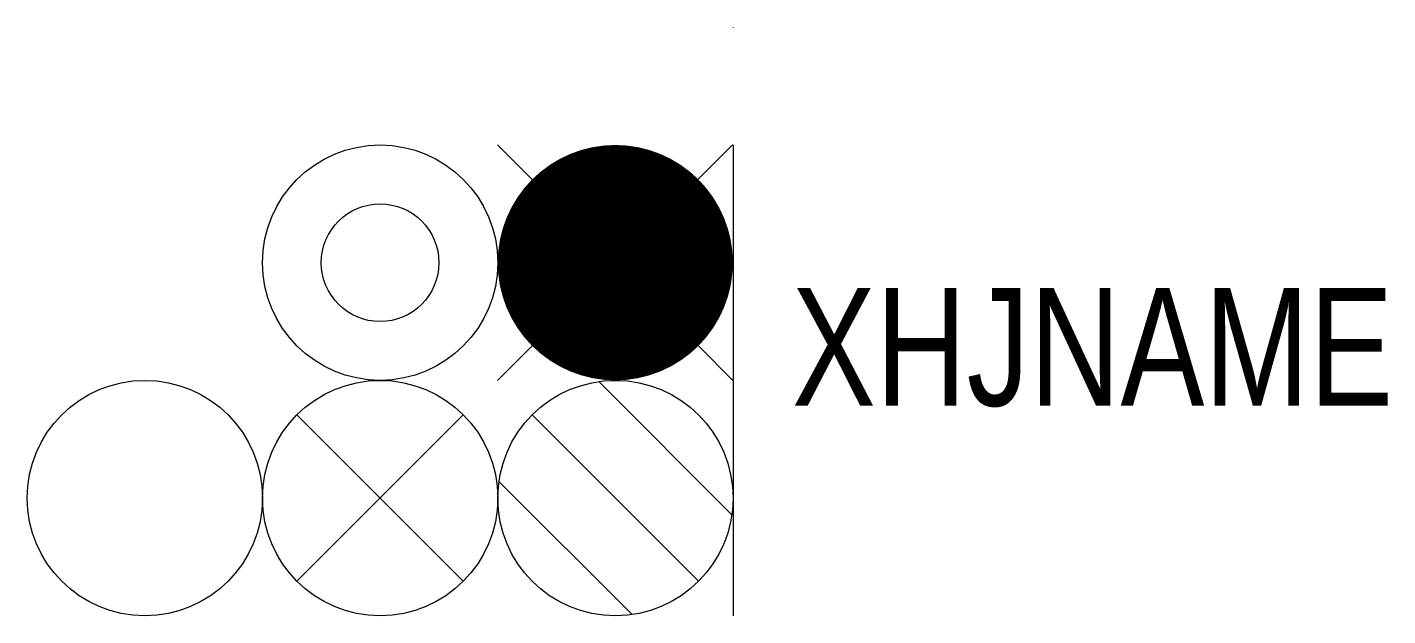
# Model space of a CAD drawing. Header units: inches. Extents: x -12 to 11.1, y -10 to 0.
import ezdxf

# ---------------------------------------------------------------- set-up
doc = ezdxf.new("R2010")
doc.units = ezdxf.units.IN
doc.header["$MEASUREMENT"] = 0

msp = doc.modelspace()

# ---------------------------------------------------------------- linework, layer by layer
for p, q in [((0, 0.001), (0, -0.001)), ((0, -2), (0, -10)), ((-4.586, -9.414), (-7.414, -6.586)), ((-4.586, -6.586), (-7.414, -9.414))]:
    msp.add_line(p, q)
at = {"color": 1, "linetype": 'ByBlock', "ltscale": 3}
for p, q in [((-3.416, -2.586), (-4.002, -2)), ((-0.007, -1.995), (-0.593, -2.581)), ((-3.416, -5.414), (-4.002, -6)), ((-0.002, -6), (-0.588, -5.414))]:
    msp.add_line(p, q, dxfattribs=at)
at = {"color": 2}
for p, q in [((-0.02, -8.283), (-2.283, -6.02)), ((-0.586, -9.414), (-3.414, -6.586)), ((-1.717, -9.98), (-3.98, -7.717))]:
    msp.add_line(p, q, dxfattribs=at)
at = {"color": 1, "const_width": 2}
msp.add_lwpolyline([(-1.002, -4, 1), (-3.002, -4, 1)], format="xyb", close=True, dxfattribs=at)
for centre, radius in [((-6, -4), 2), ((-6, -4), 1), ((-6, -8), 2)]:
    msp.add_circle(centre, radius)
at = {"color": 3}
msp.add_circle((-10, -8), 2, dxfattribs=at)
at = {"color": 2}
msp.add_circle((-2, -8), 2, dxfattribs=at)

# ---------------------------------------------------------------- texts
at = {"width": 0.8}
msp.add_attdef('XHJNAME', (1, -6.432), 'S4', height=2, dxfattribs=at)

doc.saveas('drawing.dxf')
